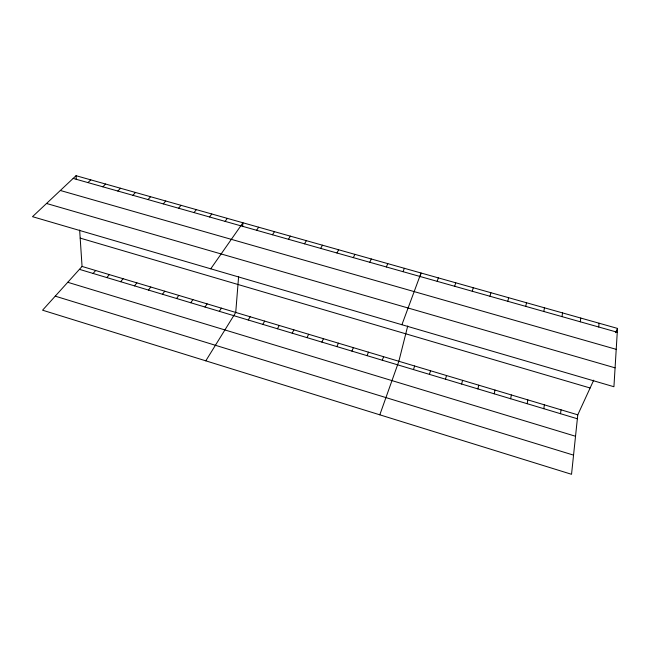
<?xml version="1.0" encoding="UTF-8"?>
<svg xmlns="http://www.w3.org/2000/svg" width="650" height="650" viewBox="0 0 650 650"><rect width="100%" height="100%" fill="white"/><g stroke="black" fill="none" stroke-linecap="round" stroke-linejoin="round"><path stroke-width="0.97" d="M617.5 328.412L613.925 386.734L32.5 216.678L76.042 175.703L617.5 328.412L615.526 332.702M238.615 276.526L235.731 312.439L205.798 360.831M242.629 226.639L242.938 222.779L210.746 268.808M598.723 326.999L599.064 323.213M593.718 380.161L577.777 414.83L571.537 474.297L42.567 310.196L82.062 266.443L79.649 230.043M580.312 321.799L580.742 318.045M560.536 413.709L561.031 409.817M562.006 316.623L562.534 312.91M543.806 408.696L544.383 404.836M543.831 311.48L544.456 307.816M527.174 403.699L527.832 399.88M510.64 398.743L511.379 394.956M525.769 306.377L526.484 302.746M494.203 393.811L495.016 390.057M507.821 301.299L508.633 297.708M477.872 388.903L478.757 385.19M407.729 325.975L398.856 361.27L379.811 414.814M420.087 276.819L421.046 273.008L401.911 324.724M489.986 296.262L490.888 292.703M461.622 384.036L462.589 380.348M472.266 291.249L473.265 287.731M445.477 379.186L446.517 375.537M429.423 374.368L430.544 370.752M454.659 286.276L455.747 282.791M413.465 369.582L414.651 365.999M437.166 281.328L438.344 277.883M382.281 360.222L383.614 356.712M403.016 271.676L404.357 268.304M367.055 355.656L368.452 352.17M351.91 351.114L353.381 347.661M386.352 266.963L387.774 263.624M336.854 346.596L338.39 343.176M369.785 262.275L371.296 258.976M321.88 342.103L323.481 338.707M353.324 257.619L354.908 254.353M306.987 337.634L308.652 334.271M336.96 252.996L338.626 249.762M292.175 333.19L293.914 329.859M320.694 248.398L322.441 245.196M277.444 328.77L279.248 325.471M262.803 324.374L264.664 321.1M304.525 243.823L306.353 240.662M248.235 320.003L250.161 316.761M288.454 239.281L290.355 236.145M272.48 234.764L274.454 231.668M219.334 311.334L221.382 308.149M205.002 307.027L207.114 303.875M256.596 230.279L258.651 227.207M190.751 302.754L192.92 299.626M176.572 298.504L178.799 295.401M225.119 221.382L227.321 218.368M162.476 294.271L164.759 291.2M209.519 216.97L211.794 213.988M148.452 290.062L150.792 287.016M134.501 285.878L136.906 282.856M194.017 212.582L196.357 209.641M120.624 281.71L123.086 278.72M178.596 208.227L181.009 205.311M106.819 277.574L109.338 274.609M163.272 203.889L165.75 201.004M93.096 273.455L95.664 270.514M148.029 199.582L150.581 196.731M132.884 195.301L135.501 192.473M117.821 191.043L120.51 188.248M102.846 186.81L105.601 184.039M87.961 182.601L90.781 179.863M73.157 178.417L617.264 332.248M60.336 190.482L616.216 349.342M46.524 203.474L615.087 367.843M80.186 238.111L590.111 387.993M82.062 266.443L577.777 414.83M79.438 269.352L577.363 418.762M67.771 282.287L575.526 436.264M55.242 296.156L573.552 455.13M76.042 175.703L76.302 179.603"/></g></svg>
